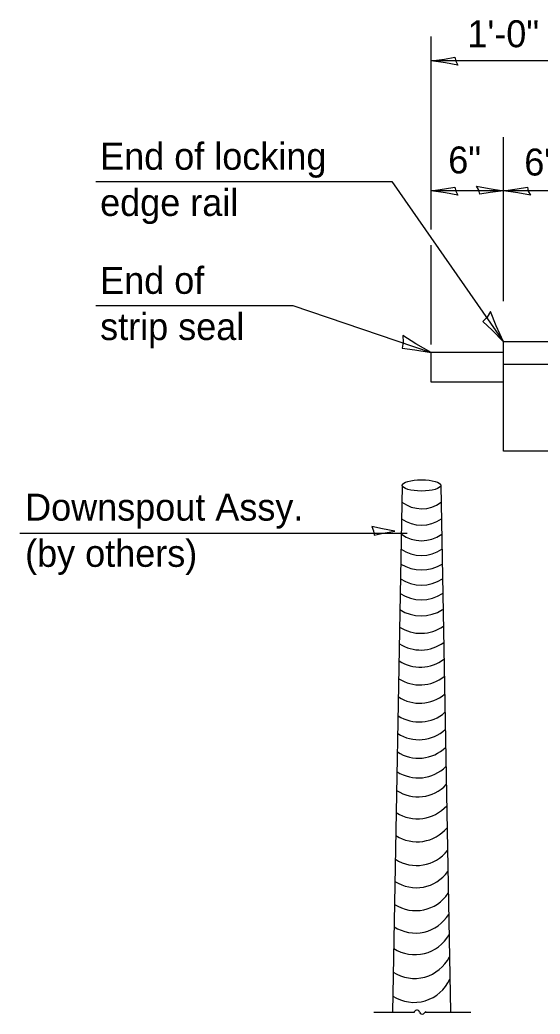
# Model space of a CAD drawing. Extents: x 2147229 to 2147909, y 2146681 to 2147121.
# Drawn here: x 2147762.4 to 2147807.5, y 2146916.4 to 2147002.4 of the extents above; entities that cross this region are included whole.
import ezdxf

# ---------------------------------------------------------------- set-up
doc = ezdxf.new("R2010")
doc.units = 0
for name, color, linetype in [('Bridge_Design Steel Object', 7, 'Continuous'), ('Bridge_Dimensions and Text', 7, 'Continuous'), ('Bridge_Miscellaneous', 7, 'Continuous')]:
    doc.layers.add(name, color=color, linetype=linetype)

msp = doc.modelspace()

# ---------------------------------------------------------------- linework, layer by layer
at = {"layer": 'Bridge_Design Steel Object'}
for p, q in [((2147804.294, 2146965.124), (2147804.294, 2146974.577)), ((2147870.019, 2146974.577), (2147804.294, 2146974.577)), ((2147804.294, 2146973.651), (2147798.01, 2146973.651)), ((2147798.01, 2146971.095), (2147798.01, 2146973.651)), ((2147869.979, 2146972.624), (2147804.294, 2146972.624)), ((2147804.294, 2146971.095), (2147798.01, 2146971.095)), ((2147869.979, 2146965.124), (2147804.294, 2146965.124))]:
    msp.add_line(p, q, dxfattribs=at)
at = {"layer": 'Bridge_Dimensions and Text'}
for p, q in [((2147798.01, 2146984.305), (2147798.01, 2147001.015)), ((2147810.51, 2146998.905), (2147798.01, 2146998.905)), ((2147804.294, 2146978.087), (2147804.294, 2146992.289)), ((2147768.981, 2146988.459), (2147794.617, 2146988.459)), ((2147794.617, 2146988.459), (2147804.294, 2146974.577)), ((2147804.294, 2146987.664), (2147798.01, 2146987.664)), ((2147810.578, 2146987.664), (2147804.294, 2146987.664)), ((2147798.01, 2146974.353), (2147798.01, 2146982.951)), ((2147768.981, 2146977.718), (2147786.042, 2146977.718)), ((2147786.042, 2146977.718), (2147798.01, 2146973.651)), ((2147762.392, 2146958.011), (2147795.951, 2146958.011))]:
    msp.add_line(p, q, dxfattribs=at)
for points in [[(2147800.342, 2146998.524), (2147799.253, 2146998.726), (2147798.01, 2146998.905), (2147799.175, 2146999.062), (2147800.079, 2146999.209), (2147800.152, 2146998.873)], [(2147800.342, 2146987.283), (2147799.253, 2146987.485), (2147798.01, 2146987.664), (2147799.175, 2146987.821), (2147800.079, 2146987.967), (2147800.152, 2146987.631)], [(2147801.962, 2146988.045), (2147803.051, 2146987.843), (2147804.294, 2146987.664), (2147803.129, 2146987.507), (2147802.225, 2146987.361), (2147802.152, 2146987.697)], [(2147806.626, 2146987.283), (2147805.537, 2146987.485), (2147804.294, 2146987.664), (2147805.46, 2146987.821), (2147806.364, 2146987.967), (2147806.436, 2146987.631)], [(2147803.174, 2146977.208), (2147802.863, 2146976.714), (2147802.49, 2146976.346), (2147803.295, 2146975.587), (2147804.294, 2146974.577), (2147803.663, 2146975.957)], [(2147795.558, 2146975.125), (2147795.597, 2146974.541), (2147795.51, 2146974.025), (2147796.608, 2146973.882), (2147798.01, 2146973.651), (2147796.688, 2146974.399)], [(2147792.868, 2146958.61), (2147793.031, 2146958.226), (2147793.094, 2146957.858), (2147793.868, 2146958.019), (2147794.868, 2146958.192), (2147793.801, 2146958.386)]]:
    msp.add_lwpolyline(points, close=True, dxfattribs=at)
at = {"layer": 'Bridge_Miscellaneous'}
for p, q in [((2147795.517, 2146962.151), (2147794.68, 2146916.566)), ((2147798.856, 2146962.151), (2147799.692, 2146916.592)), ((2147793.045, 2146916.566), (2147796.542, 2146916.566)), ((2147797.513, 2146916.566), (2147801.452, 2146916.566))]:
    msp.add_line(p, q, dxfattribs=at)
for centre, radius, start, end in [((2147797.194, 2146962.914), 2.783, 232.25795, 307.37347), ((2147797.191, 2146961.647), 2.938, 233.98468, 305.79112), ((2147797.19, 2146960.365), 2.999, 234.27628, 305.55938), ((2147797.19, 2146959.288), 3.198, 236.30129, 303.56825), ((2147797.19, 2146958.302), 3.464, 238.71204, 301.20959), ((2147797.187, 2146956.81), 3.291, 236.45051, 303.42588), ((2147797.184, 2146955.639), 3.384, 237.07788, 302.77201), ((2147797.158, 2146954.243), 3.384, 237.07788, 302.77201), ((2147797.131, 2146952.732), 3.384, 237.07788, 305.1695), ((2147797.104, 2146951.288), 3.384, 237.07788, 306.2603), ((2147797.077, 2146949.798), 3.384, 237.07788, 307.40139), ((2147797.049, 2146948.263), 3.384, 237.07788, 308.59448), ((2147797.02, 2146946.684), 3.384, 237.07788, 309.84226), ((2147796.99, 2146945.059), 3.384, 237.07788, 311.1496), ((2147796.962, 2146943.524), 3.384, 237.07788, 312.40816), ((2147796.932, 2146941.921), 3.384, 237.07788, 313.74821), ((2147796.901, 2146940.218), 3.384, 237.07788, 315.20549), ((2147796.871, 2146938.581), 3.384, 237.07788, 316.63994), ((2147796.836, 2146936.675), 3.384, 237.07788, 318.3591), ((2147796.8, 2146934.689), 3.384, 237.07788, 320.21106), ((2147796.762, 2146932.635), 3.384, 237.07788, 322.20243), ((2147796.727, 2146930.717), 3.384, 237.07788, 324.14351), ((2147796.69, 2146928.731), 3.384, 237.07788, 326.25003), ((2147796.655, 2146926.79), 3.384, 237.07788, 328.42244), ((2147796.62, 2146924.918), 3.384, 237.07788, 330.64726), ((2147796.583, 2146922.864), 3.384, 237.07788, 333.27205), ((2147796.545, 2146920.788), 3.384, 237.07788, 336.18034), ((2147796.779, 2146916.481), 0.253, 19.65608, 176.18286), ((2147797.166, 2146916.765), 0.4, 300.17893, 342.50145), ((2147797.249, 2146916.627), 0.239, 194.81762, 299.68043)]:
    msp.add_arc(centre, radius, start, end, dxfattribs=at)
msp.add_ellipse((2147797.186, 2146962.151), major_axis=(1.67, 0), ratio=0.293294, dxfattribs=at)

# ---------------------------------------------------------------- texts
at = {"layer": 'Bridge_Dimensions and Text'}
for s, p in [('1\'-0"', (2147801.159, 2147000.08)), ('End of locking', (2147769.346, 2146989.476)), ('6"', (2147799.5, 2146989.157)), ('6"', (2147806.089, 2146988.976)), ('edge rail', (2147769.346, 2146985.476)), ('End of', (2147769.346, 2146978.735)), ('strip seal', (2147769.346, 2146974.735)), ('Downspout Assy.', (2147762.846, 2146959.105)), ('(by others)', (2147762.846, 2146955.105))]:
    msp.add_text(s, height=2.3334, dxfattribs=at).set_placement(p)

doc.saveas('drawing.dxf')
